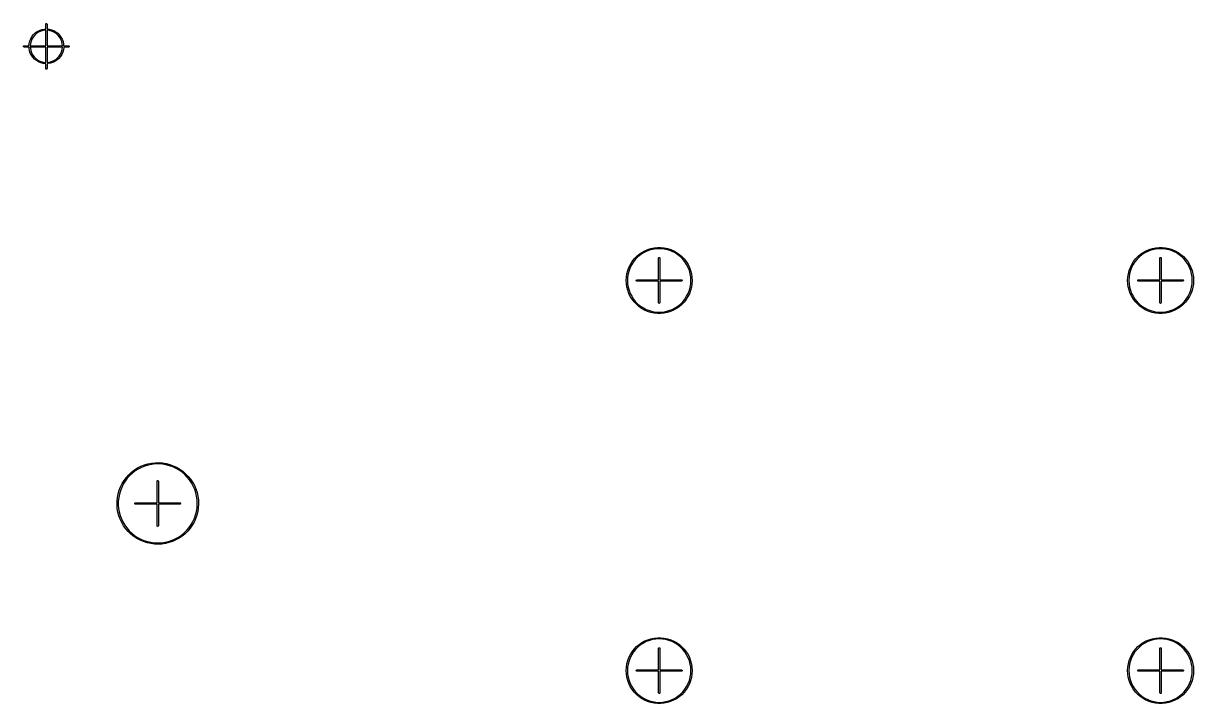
# Model space of a CAD drawing. Extents: x 5.3 to 29.5, y -16.5 to -2.6.
# Drawn here: x 17.3 to 22.55, y -5.7 to -2.65 of the extents above; entities that cross this region are included whole.
import ezdxf

# ---------------------------------------------------------------- set-up
doc = ezdxf.new("R2010")
doc.units = 0
doc.header["$MEASUREMENT"] = 0
doc.layers.add('BLACK', color=7, linetype='CONTINUOUS')

msp = doc.modelspace()

# ---------------------------------------------------------------- linework, layer by layer
at = {"layer": 'BLACK', "linetype": 'CONTINUOUS'}
for p, q in [((17.369, -2.67846), (17.3794, -2.67481)), ((17.3794, -2.67481), (17.3902, -2.67266)), ((17.3956, -2.67789), (17.385, -2.67933)), ((17.3902, -2.67266), (17.397, -2.67229)), ((17.397, -2.6779), (17.3956, -2.67789)), ((17.397, -2.65), (17.3972, -2.64899)), ((17.397, -2.67229), (17.397, -2.65)), ((17.397, -2.74705), (17.397, -2.6779)), ((17.3972, -2.64899), (17.3985, -2.64744)), ((17.3985, -2.64744), (17.4005, -2.64709)), ((17.4005, -2.64709), (17.4023, -2.6481)), ((17.4023, -2.6481), (17.403, -2.65)), ((17.403, -2.65), (17.403, -2.67221)), ((17.403, -2.67221), (17.4122, -2.67301)), ((17.4122, -2.67301), (17.4229, -2.67549)), ((17.4229, -2.67549), (17.4332, -2.67947)), ((17.3232, -2.7366), (17.3259, -2.72591)), ((17.3259, -2.72591), (17.33, -2.71571)), ((17.3315, -2.72707), (17.3288, -2.73745)), ((17.33, -2.71571), (17.3355, -2.70618)), ((17.3356, -2.7172), (17.3315, -2.72707)), ((17.3355, -2.70618), (17.3423, -2.69754)), ((17.3412, -2.70804), (17.3356, -2.7172)), ((17.348, -2.69981), (17.3412, -2.70804)), ((17.3423, -2.69754), (17.3503, -2.68994)), ((17.356, -2.69268), (17.348, -2.69981)), ((17.3503, -2.68994), (17.3593, -2.68353)), ((17.365, -2.68681), (17.356, -2.69268)), ((17.3593, -2.68353), (17.369, -2.67846)), ((17.3747, -2.68233), (17.365, -2.68681)), ((17.385, -2.67933), (17.3747, -2.68233)), ((17.4063, -2.67803), (17.403, -2.67798)), ((17.403, -2.67798), (17.403, -2.74705)), ((17.4169, -2.67975), (17.4063, -2.67803)), ((17.4271, -2.68301), (17.4169, -2.67975)), ((17.4367, -2.68775), (17.4271, -2.68301)), ((17.4332, -2.67947), (17.4428, -2.68485)), ((17.4455, -2.69385), (17.4367, -2.68775)), ((17.4428, -2.68485), (17.4516, -2.69153)), ((17.4533, -2.70119), (17.4455, -2.69385)), ((17.4516, -2.69153), (17.4593, -2.69937)), ((17.4599, -2.7096), (17.4533, -2.70119)), ((17.4593, -2.69937), (17.4658, -2.70823)), ((17.4652, -2.7189), (17.4599, -2.7096)), ((17.4691, -2.72888), (17.4652, -2.7189)), ((17.4658, -2.70823), (17.471, -2.71792)), ((17.4715, -2.73932), (17.4691, -2.72888)), ((17.471, -2.71792), (17.4749, -2.72825)), ((17.4749, -2.72825), (17.4772, -2.73902)), ((17.2971, -2.74949), (17.2981, -2.74774)), ((17.2974, -2.75148), (17.2971, -2.74949)), ((17.299, -2.75277), (17.2974, -2.75148)), ((17.2981, -2.74774), (17.3, -2.74705)), ((17.3, -2.75295), (17.299, -2.75277)), ((17.3, -2.74705), (17.3221, -2.74705)), ((17.3223, -2.75295), (17.3, -2.75295)), ((17.3221, -2.74705), (17.3232, -2.7366)), ((17.3225, -2.75855), (17.3223, -2.75295)), ((17.3245, -2.76939), (17.3225, -2.75855)), ((17.328, -2.77983), (17.3245, -2.76939)), ((17.3288, -2.73745), (17.3279, -2.74705)), ((17.3279, -2.74705), (17.397, -2.74705)), ((17.328, -2.75295), (17.3283, -2.7588)), ((17.397, -2.75295), (17.328, -2.75295)), ((17.3329, -2.78968), (17.328, -2.77983)), ((17.3283, -2.7588), (17.3304, -2.76931)), ((17.3304, -2.76931), (17.334, -2.77939)), ((17.334, -2.77939), (17.3391, -2.78882)), ((17.397, -2.82199), (17.397, -2.75295)), ((17.403, -2.74705), (17.472, -2.74705)), ((17.403, -2.75295), (17.403, -2.82216)), ((17.4722, -2.75295), (17.403, -2.75295)), ((17.4635, -2.78447), (17.4679, -2.77471)), ((17.4679, -2.77471), (17.4708, -2.7644)), ((17.4733, -2.77641), (17.4689, -2.78648)), ((17.4708, -2.7644), (17.4722, -2.75378)), ((17.472, -2.74705), (17.4715, -2.73932)), ((17.4722, -2.75378), (17.4722, -2.75295)), ((17.4763, -2.76581), (17.4733, -2.77641)), ((17.4778, -2.75489), (17.4763, -2.76581)), ((17.4772, -2.73902), (17.4777, -2.74705)), ((17.4777, -2.74705), (17.5, -2.74705)), ((17.4779, -2.75295), (17.4778, -2.75489)), ((17.5, -2.75295), (17.4779, -2.75295)), ((17.5, -2.74705), (17.501, -2.74723)), ((17.5019, -2.75226), (17.5, -2.75295)), ((17.501, -2.74723), (17.5026, -2.74852)), ((17.5029, -2.75051), (17.5019, -2.75226)), ((17.5026, -2.74852), (17.5029, -2.75051)), ((17.3392, -2.79874), (17.3329, -2.78968)), ((17.3391, -2.78882), (17.3455, -2.7974)), ((17.3466, -2.80683), (17.3392, -2.79874)), ((17.3455, -2.7974), (17.3531, -2.80494)), ((17.3552, -2.81378), (17.3466, -2.80683)), ((17.3531, -2.80494), (17.3617, -2.81127)), ((17.3646, -2.81946), (17.3552, -2.81378)), ((17.3617, -2.81127), (17.3712, -2.81626)), ((17.3747, -2.82375), (17.3646, -2.81946)), ((17.3712, -2.81626), (17.3813, -2.81979)), ((17.3854, -2.82657), (17.3747, -2.82375)), ((17.3813, -2.81979), (17.3918, -2.82178)), ((17.3963, -2.82787), (17.3854, -2.82657)), ((17.3918, -2.82178), (17.397, -2.82199)), ((17.397, -2.82785), (17.3963, -2.82787)), ((17.397, -2.85), (17.397, -2.82785)), ((17.403, -2.82216), (17.4132, -2.82104)), ((17.4073, -2.82761), (17.403, -2.82771)), ((17.403, -2.82771), (17.403, -2.85)), ((17.4182, -2.8258), (17.4073, -2.82761)), ((17.4132, -2.82104), (17.4235, -2.81831)), ((17.4287, -2.82248), (17.4182, -2.8258)), ((17.4235, -2.81831), (17.4334, -2.81409)), ((17.4386, -2.81771), (17.4287, -2.82248)), ((17.4334, -2.81409), (17.4425, -2.80845)), ((17.4478, -2.81159), (17.4386, -2.81771)), ((17.4425, -2.80845), (17.4506, -2.80153)), ((17.456, -2.80425), (17.4478, -2.81159)), ((17.4506, -2.80153), (17.4577, -2.79348)), ((17.4631, -2.79582), (17.456, -2.80425)), ((17.4577, -2.79348), (17.4635, -2.78447)), ((17.4689, -2.78648), (17.4631, -2.79582)), ((17.3977, -2.8519), (17.397, -2.85)), ((17.3995, -2.85291), (17.3977, -2.8519)), ((17.4015, -2.85256), (17.3995, -2.85291)), ((17.4028, -2.85101), (17.4015, -2.85256)), ((17.403, -2.85), (17.4028, -2.85101)), ((20.0597, -3.68278), (20.072, -3.67426)), ((20.072, -3.67426), (20.0851, -3.66702)), ((20.0921, -3.67006), (20.0789, -3.67681)), ((20.0851, -3.66702), (20.0989, -3.66115)), ((20.106, -3.66472), (20.0921, -3.67006)), ((20.0989, -3.66115), (20.1132, -3.6567)), ((20.1204, -3.66087), (20.106, -3.66472)), ((20.1132, -3.6567), (20.1279, -3.65371)), ((20.1351, -3.65854), (20.1204, -3.66087)), ((20.1279, -3.65371), (20.1428, -3.65222)), ((20.15, -3.65776), (20.1351, -3.65854)), ((20.1428, -3.65222), (20.1577, -3.65225)), ((20.1649, -3.65854), (20.15, -3.65776)), ((20.1577, -3.65225), (20.1726, -3.65379)), ((20.1796, -3.66087), (20.1649, -3.65854)), ((20.1726, -3.65379), (20.1873, -3.65682)), ((20.194, -3.66472), (20.1796, -3.66087)), ((20.1873, -3.65682), (20.2016, -3.66133)), ((20.2079, -3.67006), (20.194, -3.66472)), ((20.2016, -3.66133), (20.2153, -3.66725)), ((20.2211, -3.67681), (20.2079, -3.67006)), ((20.2153, -3.66725), (20.2284, -3.67453)), ((20.2284, -3.67453), (20.2407, -3.68309)), ((22.3097, -3.68278), (22.322, -3.67426)), ((22.322, -3.67426), (22.3351, -3.66702)), ((22.3421, -3.67006), (22.3289, -3.67681)), ((22.3351, -3.66702), (22.3489, -3.66115)), ((22.356, -3.66472), (22.3421, -3.67006)), ((22.3489, -3.66115), (22.3632, -3.6567)), ((22.3704, -3.66087), (22.356, -3.66472)), ((22.3632, -3.6567), (22.3779, -3.65371)), ((22.3851, -3.65854), (22.3704, -3.66087)), ((22.3779, -3.65371), (22.3928, -3.65222)), ((22.4, -3.65776), (22.3851, -3.65854)), ((22.3928, -3.65222), (22.4077, -3.65225)), ((22.4149, -3.65854), (22.4, -3.65776)), ((22.4077, -3.65225), (22.4226, -3.65379)), ((22.4296, -3.66087), (22.4149, -3.65854)), ((22.4226, -3.65379), (22.4373, -3.65682)), ((22.444, -3.66472), (22.4296, -3.66087)), ((22.4373, -3.65682), (22.4516, -3.66133)), ((22.4579, -3.67006), (22.444, -3.66472)), ((22.4516, -3.66133), (22.4653, -3.66725)), ((22.4711, -3.67681), (22.4579, -3.67006)), ((22.4653, -3.66725), (22.4784, -3.67453)), ((22.4784, -3.67453), (22.4907, -3.68309)), ((20.0142, -3.74124), (20.0208, -3.72782)), ((20.0208, -3.72782), (20.0288, -3.71514)), ((20.0349, -3.71639), (20.0268, -3.72888)), ((20.0288, -3.71514), (20.038, -3.70332)), ((20.0443, -3.70482), (20.0349, -3.71639)), ((20.038, -3.70332), (20.0483, -3.6925)), ((20.0548, -3.69429), (20.0443, -3.70482)), ((20.0483, -3.6925), (20.0597, -3.68278)), ((20.0664, -3.68492), (20.0548, -3.69429)), ((20.0789, -3.67681), (20.0664, -3.68492)), ((20.147, -3.7), (20.1472, -3.69899)), ((20.147, -3.79705), (20.147, -3.7)), ((20.1472, -3.69899), (20.1485, -3.69744)), ((20.1485, -3.69744), (20.1505, -3.69709)), ((20.1505, -3.69709), (20.1523, -3.6981)), ((20.1523, -3.6981), (20.153, -3.7)), ((20.153, -3.7), (20.153, -3.79705)), ((20.2336, -3.68492), (20.2211, -3.67681)), ((20.2452, -3.69429), (20.2336, -3.68492)), ((20.2407, -3.68309), (20.252, -3.69286)), ((20.2557, -3.70482), (20.2452, -3.69429)), ((20.252, -3.69286), (20.2623, -3.70372)), ((20.2651, -3.71639), (20.2557, -3.70482)), ((20.2623, -3.70372), (20.2715, -3.71556)), ((20.2732, -3.72888), (20.2651, -3.71639)), ((20.2715, -3.71556), (20.2794, -3.72827)), ((22.2642, -3.74124), (22.2708, -3.72782)), ((22.2708, -3.72782), (22.2788, -3.71514)), ((22.2849, -3.71639), (22.2768, -3.72888)), ((22.2788, -3.71514), (22.288, -3.70332)), ((22.2943, -3.70482), (22.2849, -3.71639)), ((22.288, -3.70332), (22.2983, -3.6925)), ((22.3048, -3.69429), (22.2943, -3.70482)), ((22.2983, -3.6925), (22.3097, -3.68278)), ((22.3164, -3.68492), (22.3048, -3.69429)), ((22.3289, -3.67681), (22.3164, -3.68492)), ((22.397, -3.7), (22.3972, -3.69899)), ((22.397, -3.79705), (22.397, -3.7)), ((22.3972, -3.69899), (22.3985, -3.69744)), ((22.3985, -3.69744), (22.4005, -3.69709)), ((22.4005, -3.69709), (22.4023, -3.6981)), ((22.4023, -3.6981), (22.403, -3.7)), ((22.403, -3.7), (22.403, -3.79705)), ((22.4836, -3.68492), (22.4711, -3.67681)), ((22.4952, -3.69429), (22.4836, -3.68492)), ((22.4907, -3.68309), (22.502, -3.69286)), ((22.5057, -3.70482), (22.4952, -3.69429)), ((22.502, -3.69286), (22.5123, -3.70372)), ((22.5151, -3.71639), (22.5057, -3.70482)), ((22.5123, -3.70372), (22.5215, -3.71556)), ((22.5232, -3.72888), (22.5151, -3.71639)), ((22.5215, -3.71556), (22.5294, -3.72827)), ((20.0029, -3.78453), (20.0052, -3.76974)), ((20.0052, -3.76974), (20.009, -3.75526)), ((20.0109, -3.77043), (20.0085, -3.78513)), ((20.009, -3.75526), (20.0142, -3.74124)), ((20.0147, -3.75604), (20.0109, -3.77043)), ((20.0201, -3.74214), (20.0147, -3.75604)), ((20.0268, -3.72888), (20.0201, -3.74214)), ((20.2799, -3.74214), (20.2732, -3.72888)), ((20.2794, -3.72827), (20.286, -3.74172)), ((20.2853, -3.75604), (20.2799, -3.74214)), ((20.2891, -3.77043), (20.2853, -3.75604)), ((20.286, -3.74172), (20.2912, -3.75576)), ((20.2915, -3.78513), (20.2891, -3.77043)), ((20.2912, -3.75576), (20.2949, -3.77025)), ((20.2949, -3.77025), (20.2972, -3.78505)), ((22.2529, -3.78453), (22.2552, -3.76974)), ((22.2552, -3.76974), (22.259, -3.75526)), ((22.2609, -3.77043), (22.2585, -3.78513)), ((22.259, -3.75526), (22.2642, -3.74124)), ((22.2647, -3.75604), (22.2609, -3.77043)), ((22.2701, -3.74214), (22.2647, -3.75604)), ((22.2768, -3.72888), (22.2701, -3.74214)), ((22.5299, -3.74214), (22.5232, -3.72888)), ((22.5294, -3.72827), (22.536, -3.74172)), ((22.5353, -3.75604), (22.5299, -3.74214)), ((22.5391, -3.77043), (22.5353, -3.75604)), ((22.536, -3.74172), (22.5412, -3.75576)), ((22.5415, -3.78513), (22.5391, -3.77043)), ((22.5412, -3.75576), (22.5449, -3.77025)), ((22.5449, -3.77025), (22.5472, -3.78505)), ((20.002, -3.79948), (20.0029, -3.78453)), ((20.0021, -3.8), (20.002, -3.79948)), ((20.0028, -3.81444), (20.0021, -3.8)), ((20.005, -3.82924), (20.0028, -3.81444)), ((20.0087, -3.84375), (20.005, -3.82924)), ((20.0085, -3.78513), (20.0078, -3.8)), ((20.0078, -3.8), (20.0085, -3.81487)), ((20.0085, -3.81487), (20.0109, -3.82957)), ((20.0109, -3.82957), (20.0147, -3.84396)), ((20.0471, -3.79949), (20.0481, -3.79774)), ((20.0474, -3.80148), (20.0471, -3.79949)), ((20.049, -3.80277), (20.0474, -3.80148)), ((20.0481, -3.79774), (20.05, -3.79705)), ((20.05, -3.80295), (20.049, -3.80277)), ((20.05, -3.79705), (20.147, -3.79705)), ((20.147, -3.80295), (20.05, -3.80295)), ((20.147, -3.9), (20.147, -3.80295)), ((20.153, -3.79705), (20.25, -3.79705)), ((20.25, -3.80295), (20.153, -3.80295)), ((20.153, -3.80295), (20.153, -3.9)), ((20.25, -3.79705), (20.251, -3.79723)), ((20.2519, -3.80226), (20.25, -3.80295)), ((20.251, -3.79723), (20.2526, -3.79852)), ((20.2529, -3.80051), (20.2519, -3.80226)), ((20.2526, -3.79852), (20.2529, -3.80051)), ((20.2853, -3.84396), (20.2891, -3.82957)), ((20.2891, -3.82957), (20.2915, -3.81487)), ((20.2947, -3.83076), (20.2909, -3.84523)), ((20.2922, -3.8), (20.2915, -3.78513)), ((20.2915, -3.81487), (20.2922, -3.8)), ((20.2971, -3.81598), (20.2947, -3.83076)), ((20.2979, -3.80103), (20.2971, -3.81598)), ((20.2972, -3.78505), (20.298, -3.8)), ((20.298, -3.8), (20.2979, -3.80103)), ((22.252, -3.79948), (22.2529, -3.78453)), ((22.2521, -3.8), (22.252, -3.79948)), ((22.2528, -3.81444), (22.2521, -3.8)), ((22.255, -3.82924), (22.2528, -3.81444)), ((22.2587, -3.84375), (22.255, -3.82924)), ((22.2585, -3.78513), (22.2578, -3.8)), ((22.2578, -3.8), (22.2585, -3.81487)), ((22.2585, -3.81487), (22.2609, -3.82957)), ((22.2609, -3.82957), (22.2647, -3.84396)), ((22.2971, -3.79949), (22.2981, -3.79774)), ((22.2974, -3.80148), (22.2971, -3.79949)), ((22.299, -3.80277), (22.2974, -3.80148)), ((22.2981, -3.79774), (22.3, -3.79705)), ((22.3, -3.80295), (22.299, -3.80277)), ((22.3, -3.79705), (22.397, -3.79705)), ((22.397, -3.80295), (22.3, -3.80295)), ((22.397, -3.9), (22.397, -3.80295)), ((22.403, -3.79705), (22.5, -3.79705)), ((22.5, -3.80295), (22.403, -3.80295)), ((22.403, -3.80295), (22.403, -3.9)), ((22.5, -3.79705), (22.501, -3.79723)), ((22.5019, -3.80226), (22.5, -3.80295)), ((22.501, -3.79723), (22.5026, -3.79852)), ((22.5029, -3.80051), (22.5019, -3.80226)), ((22.5026, -3.79852), (22.5029, -3.80051)), ((22.5353, -3.84396), (22.5391, -3.82957)), ((22.5391, -3.82957), (22.5415, -3.81487)), ((22.5447, -3.83076), (22.5409, -3.84523)), ((22.5422, -3.8), (22.5415, -3.78513)), ((22.5415, -3.81487), (22.5422, -3.8)), ((22.5471, -3.81598), (22.5447, -3.83076)), ((22.5479, -3.80103), (22.5471, -3.81598)), ((22.5472, -3.78505), (22.548, -3.8)), ((22.548, -3.8), (22.5479, -3.80103)), ((20.0138, -3.85781), (20.0087, -3.84375)), ((20.0203, -3.87128), (20.0138, -3.85781)), ((20.0147, -3.84396), (20.0201, -3.85786)), ((20.0201, -3.85786), (20.0268, -3.87112)), ((20.0282, -3.88401), (20.0203, -3.87128)), ((20.0268, -3.87112), (20.0349, -3.88361)), ((20.0373, -3.89589), (20.0282, -3.88401)), ((20.0349, -3.88361), (20.0443, -3.89518)), ((20.2557, -3.89518), (20.2651, -3.88361)), ((20.2709, -3.88528), (20.2617, -3.89707)), ((20.2651, -3.88361), (20.2732, -3.87112)), ((20.2789, -3.87263), (20.2709, -3.88528)), ((20.2732, -3.87112), (20.2799, -3.85786)), ((20.2856, -3.85923), (20.2789, -3.87263)), ((20.2799, -3.85786), (20.2853, -3.84396)), ((20.2909, -3.84523), (20.2856, -3.85923)), ((22.2638, -3.85781), (22.2587, -3.84375)), ((22.2703, -3.87128), (22.2638, -3.85781)), ((22.2647, -3.84396), (22.2701, -3.85786)), ((22.2701, -3.85786), (22.2768, -3.87112)), ((22.2782, -3.88401), (22.2703, -3.87128)), ((22.2768, -3.87112), (22.2849, -3.88361)), ((22.2873, -3.89589), (22.2782, -3.88401)), ((22.2849, -3.88361), (22.2943, -3.89518)), ((22.5057, -3.89518), (22.5151, -3.88361)), ((22.5209, -3.88528), (22.5117, -3.89707)), ((22.5151, -3.88361), (22.5232, -3.87112)), ((22.5289, -3.87263), (22.5209, -3.88528)), ((22.5232, -3.87112), (22.5299, -3.85786)), ((22.5356, -3.85923), (22.5289, -3.87263)), ((22.5299, -3.85786), (22.5353, -3.84396)), ((22.5409, -3.84523), (22.5356, -3.85923)), ((20.0476, -3.90679), (20.0373, -3.89589)), ((20.0443, -3.89518), (20.0548, -3.90571)), ((20.0589, -3.91659), (20.0476, -3.90679)), ((20.0548, -3.90571), (20.0664, -3.91508)), ((20.0712, -3.9252), (20.0589, -3.91659)), ((20.0664, -3.91508), (20.0789, -3.92319)), ((20.0842, -3.93252), (20.0712, -3.9252)), ((20.0789, -3.92319), (20.0921, -3.92994)), ((20.0979, -3.93849), (20.0842, -3.93252)), ((20.0921, -3.92994), (20.106, -3.93528)), ((20.106, -3.93528), (20.1204, -3.93913)), ((20.1477, -3.9019), (20.147, -3.9)), ((20.1495, -3.90291), (20.1477, -3.9019)), ((20.1515, -3.90256), (20.1495, -3.90291)), ((20.1528, -3.90101), (20.1515, -3.90256)), ((20.153, -3.9), (20.1528, -3.90101)), ((20.1796, -3.93913), (20.194, -3.93528)), ((20.194, -3.93528), (20.2079, -3.92994)), ((20.2144, -3.9332), (20.2006, -3.93903)), ((20.2079, -3.92994), (20.2211, -3.92319)), ((20.2275, -3.92602), (20.2144, -3.9332)), ((20.2211, -3.92319), (20.2336, -3.91508)), ((20.2399, -3.91754), (20.2275, -3.92602)), ((20.2336, -3.91508), (20.2452, -3.90571)), ((20.2513, -3.90785), (20.2399, -3.91754)), ((20.2452, -3.90571), (20.2557, -3.89518)), ((20.2617, -3.89707), (20.2513, -3.90785)), ((22.2976, -3.90679), (22.2873, -3.89589)), ((22.2943, -3.89518), (22.3048, -3.90571)), ((22.3089, -3.91659), (22.2976, -3.90679)), ((22.3048, -3.90571), (22.3164, -3.91508)), ((22.3212, -3.9252), (22.3089, -3.91659)), ((22.3164, -3.91508), (22.3289, -3.92319)), ((22.3342, -3.93252), (22.3212, -3.9252)), ((22.3289, -3.92319), (22.3421, -3.92994)), ((22.3479, -3.93849), (22.3342, -3.93252)), ((22.3421, -3.92994), (22.356, -3.93528)), ((22.356, -3.93528), (22.3704, -3.93913)), ((22.3977, -3.9019), (22.397, -3.9)), ((22.3995, -3.90291), (22.3977, -3.9019)), ((22.4015, -3.90256), (22.3995, -3.90291)), ((22.4028, -3.90101), (22.4015, -3.90256)), ((22.403, -3.9), (22.4028, -3.90101)), ((22.4296, -3.93913), (22.444, -3.93528)), ((22.444, -3.93528), (22.4579, -3.92994)), ((22.4644, -3.9332), (22.4506, -3.93903)), ((22.4579, -3.92994), (22.4711, -3.92319)), ((22.4775, -3.92602), (22.4644, -3.9332)), ((22.4711, -3.92319), (22.4836, -3.91508)), ((22.4899, -3.91754), (22.4775, -3.92602)), ((22.4836, -3.91508), (22.4952, -3.90571)), ((22.5013, -3.90785), (22.4899, -3.91754)), ((22.4952, -3.90571), (22.5057, -3.89518)), ((22.5117, -3.89707), (22.5013, -3.90785)), ((20.1122, -3.94304), (20.0979, -3.93849)), ((20.1269, -3.94613), (20.1122, -3.94304)), ((20.1204, -3.93913), (20.1351, -3.94146)), ((20.1417, -3.94772), (20.1269, -3.94613)), ((20.1351, -3.94146), (20.15, -3.94224)), ((20.1567, -3.9478), (20.1417, -3.94772)), ((20.15, -3.94224), (20.1649, -3.94146)), ((20.1716, -3.94637), (20.1567, -3.9478)), ((20.1649, -3.94146), (20.1796, -3.93913)), ((20.1863, -3.94343), (20.1716, -3.94637)), ((20.2006, -3.93903), (20.1863, -3.94343)), ((22.3622, -3.94304), (22.3479, -3.93849)), ((22.3769, -3.94613), (22.3622, -3.94304)), ((22.3704, -3.93913), (22.3851, -3.94146)), ((22.3917, -3.94772), (22.3769, -3.94613)), ((22.3851, -3.94146), (22.4, -3.94224)), ((22.4067, -3.9478), (22.3917, -3.94772)), ((22.4, -3.94224), (22.4149, -3.94146)), ((22.4216, -3.94637), (22.4067, -3.9478)), ((22.4149, -3.94146), (22.4296, -3.93913)), ((22.4363, -3.94343), (22.4216, -3.94637)), ((22.4506, -3.93903), (22.4363, -3.94343)), ((17.8557, -4.62248), (17.872, -4.6192)), ((17.872, -4.6192), (17.8885, -4.61741)), ((17.8885, -4.61741), (17.9051, -4.61712)), ((17.9051, -4.61712), (17.9217, -4.61833)), ((17.9217, -4.61833), (17.938, -4.62105)), ((17.759, -4.68338), (17.7702, -4.67109)), ((17.7702, -4.67109), (17.7824, -4.65985)), ((17.7861, -4.66423), (17.7742, -4.67511)), ((17.7824, -4.65985), (17.7956, -4.64977)), ((17.7988, -4.65446), (17.7861, -4.66423)), ((17.7956, -4.64977), (17.8096, -4.64092)), ((17.8125, -4.64589), (17.7988, -4.65446)), ((17.8096, -4.64092), (17.8244, -4.63339)), ((17.8268, -4.63859), (17.8125, -4.64589)), ((17.8244, -4.63339), (17.8398, -4.62722)), ((17.8417, -4.63262), (17.8268, -4.63859)), ((17.8398, -4.62722), (17.8557, -4.62248)), ((17.8571, -4.62803), (17.8417, -4.63262)), ((17.8729, -4.62485), (17.8571, -4.62803)), ((17.8889, -4.62311), (17.8729, -4.62485)), ((17.9049, -4.62283), (17.8889, -4.62311)), ((17.921, -4.62401), (17.9049, -4.62283)), ((17.9368, -4.62664), (17.921, -4.62401)), ((17.9524, -4.63069), (17.9368, -4.62664)), ((17.938, -4.62105), (17.9541, -4.62523)), ((17.9675, -4.63614), (17.9524, -4.63069)), ((17.9541, -4.62523), (17.9697, -4.63085)), ((17.9821, -4.64293), (17.9675, -4.63614)), ((17.9697, -4.63085), (17.9848, -4.63787)), ((17.996, -4.65102), (17.9821, -4.64293)), ((17.9848, -4.63787), (17.9991, -4.64622)), ((18.0091, -4.66034), (17.996, -4.65102)), ((17.9991, -4.64622), (18.0126, -4.65583)), ((18.0213, -4.6708), (18.0091, -4.66034)), ((18.0126, -4.65583), (18.0252, -4.66663)), ((18.0325, -4.68233), (18.0213, -4.6708)), ((18.0252, -4.66663), (18.0368, -4.67853)), ((17.7268, -4.74104), (17.7329, -4.72559)), ((17.7329, -4.72559), (17.7403, -4.71074)), ((17.7453, -4.71353), (17.7381, -4.72791)), ((17.7403, -4.71074), (17.749, -4.69664)), ((17.7538, -4.69987), (17.7453, -4.71353)), ((17.749, -4.69664), (17.759, -4.68338)), ((17.7634, -4.68703), (17.7538, -4.69987)), ((17.7742, -4.67511), (17.7634, -4.68703)), ((17.897, -4.7), (17.8972, -4.69899)), ((17.897, -4.79705), (17.897, -4.7)), ((17.8972, -4.69899), (17.8985, -4.69744)), ((17.8985, -4.69744), (17.9005, -4.69709)), ((17.9005, -4.69709), (17.9023, -4.6981)), ((17.9023, -4.6981), (17.903, -4.7)), ((17.903, -4.7), (17.903, -4.79705)), ((18.0427, -4.69482), (18.0325, -4.68233)), ((18.0368, -4.67853), (18.0473, -4.69143)), ((18.0516, -4.70819), (18.0427, -4.69482)), ((18.0473, -4.69143), (18.0565, -4.70523)), ((18.0593, -4.7223), (18.0516, -4.70819)), ((18.0565, -4.70523), (18.0644, -4.7198)), ((18.0657, -4.73706), (18.0593, -4.7223)), ((18.0644, -4.7198), (18.071, -4.73503)), ((17.7173, -4.78979), (17.719, -4.77327)), ((17.719, -4.77327), (17.7222, -4.75698)), ((17.7222, -4.75698), (17.7268, -4.74104)), ((17.7247, -4.77411), (17.723, -4.79011)), ((17.7277, -4.75832), (17.7247, -4.77411)), ((17.7322, -4.74288), (17.7277, -4.75832)), ((17.7381, -4.72791), (17.7322, -4.74288)), ((18.0707, -4.75234), (18.0657, -4.73706)), ((18.0743, -4.76801), (18.0707, -4.75234)), ((18.071, -4.73503), (18.0762, -4.7508)), ((18.0765, -4.78394), (18.0743, -4.76801)), ((18.0762, -4.7508), (18.0799, -4.76697)), ((18.0799, -4.76697), (18.0822, -4.78342)), ((17.7172, -4.80619), (17.7173, -4.78979)), ((17.7172, -4.80638), (17.7172, -4.80619)), ((17.7185, -4.82293), (17.7172, -4.80638)), ((17.7213, -4.83929), (17.7185, -4.82293)), ((17.723, -4.79011), (17.7229, -4.80619)), ((17.7229, -4.80619), (17.7242, -4.82221)), ((17.7242, -4.82221), (17.7269, -4.83806)), ((17.7971, -4.79949), (17.7981, -4.79774)), ((17.7974, -4.80148), (17.7971, -4.79949)), ((17.799, -4.80277), (17.7974, -4.80148)), ((17.7981, -4.79774), (17.8, -4.79705)), ((17.8, -4.80295), (17.799, -4.80277)), ((17.8, -4.79705), (17.897, -4.79705)), ((17.897, -4.80295), (17.8, -4.80295)), ((17.897, -4.9), (17.897, -4.80295)), ((17.903, -4.79705), (18, -4.79705)), ((18, -4.80295), (17.903, -4.80295)), ((17.903, -4.80295), (17.903, -4.9)), ((18, -4.79705), (18.001, -4.79723)), ((18.0019, -4.80226), (18, -4.80295)), ((18.001, -4.79723), (18.0026, -4.79852)), ((18.0029, -4.80051), (18.0019, -4.80226)), ((18.0026, -4.79852), (18.0029, -4.80051)), ((18.0736, -4.83564), (18.0761, -4.81976)), ((18.0761, -4.81976), (18.0772, -4.80371)), ((18.0772, -4.8), (18.0765, -4.78394)), ((18.0772, -4.80371), (18.0772, -4.8)), ((18.0818, -4.82039), (18.0792, -4.83679)), ((18.0829, -4.80383), (18.0818, -4.82039)), ((18.0822, -4.78342), (18.083, -4.8)), ((18.083, -4.8), (18.0829, -4.80383)), ((17.7256, -4.85532), (17.7213, -4.83929)), ((17.7313, -4.8709), (17.7256, -4.85532)), ((17.7269, -4.83806), (17.7311, -4.85359)), ((17.7311, -4.85359), (17.7366, -4.86868)), ((17.7385, -4.88589), (17.7313, -4.8709)), ((17.7366, -4.86868), (17.7435, -4.88321)), ((17.7435, -4.88321), (17.7517, -4.89705)), ((18.0496, -4.89497), (18.0576, -4.88101)), ((18.0576, -4.88101), (18.0643, -4.86639)), ((18.0696, -4.86854), (18.0627, -4.88363)), ((18.0643, -4.86639), (18.0697, -4.85123)), ((18.0751, -4.85288), (18.0696, -4.86854)), ((18.0697, -4.85123), (18.0736, -4.83564)), ((18.0792, -4.83679), (18.0751, -4.85288)), ((17.7469, -4.90018), (17.7385, -4.88589)), ((17.7566, -4.91364), (17.7469, -4.90018)), ((17.7517, -4.89705), (17.7611, -4.91009)), ((17.7675, -4.92617), (17.7566, -4.91364)), ((17.7611, -4.91009), (17.7717, -4.92223)), ((17.7795, -4.93766), (17.7675, -4.92617)), ((17.7717, -4.92223), (17.7833, -4.93336)), ((17.7833, -4.93336), (17.7958, -4.94339)), ((17.8977, -4.9019), (17.897, -4.9)), ((17.8995, -4.90291), (17.8977, -4.9019)), ((17.9015, -4.90256), (17.8995, -4.90291)), ((17.9028, -4.90101), (17.9015, -4.90256)), ((17.903, -4.9), (17.9028, -4.90101)), ((18.0062, -4.94192), (18.0186, -4.93171)), ((18.0186, -4.93171), (18.03, -4.92042)), ((18.0342, -4.92431), (18.0224, -4.93596)), ((18.03, -4.92042), (18.0404, -4.90814)), ((18.045, -4.91163), (18.0342, -4.92431)), ((18.0404, -4.90814), (18.0496, -4.89497)), ((18.0545, -4.89803), (18.045, -4.91163)), ((18.0627, -4.88363), (18.0545, -4.89803)), ((17.7925, -4.94801), (17.7795, -4.93766)), ((17.8063, -4.95715), (17.7925, -4.94801)), ((17.7958, -4.94339), (17.8092, -4.95224)), ((17.8209, -4.96499), (17.8063, -4.95715)), ((17.8092, -4.95224), (17.8234, -4.95984)), ((17.8362, -4.97148), (17.8209, -4.96499)), ((17.8234, -4.95984), (17.8382, -4.96612)), ((17.852, -4.97655), (17.8362, -4.97148)), ((17.8382, -4.96612), (17.8535, -4.97104)), ((17.8682, -4.98017), (17.852, -4.97655)), ((17.8535, -4.97104), (17.8692, -4.97454)), ((17.8847, -4.98231), (17.8682, -4.98017)), ((17.8692, -4.97454), (17.8852, -4.97661)), ((17.9013, -4.98295), (17.8847, -4.98231)), ((17.8852, -4.97661), (17.9012, -4.97723)), ((17.9012, -4.97723), (17.9173, -4.97639)), ((17.9179, -4.98208), (17.9013, -4.98295)), ((17.9173, -4.97639), (17.9332, -4.9741)), ((17.9343, -4.97971), (17.9179, -4.98208)), ((17.9332, -4.9741), (17.9489, -4.97037)), ((17.9504, -4.97587), (17.9343, -4.97971)), ((17.9489, -4.97037), (17.9641, -4.96524)), ((17.9662, -4.97057), (17.9504, -4.97587)), ((17.9641, -4.96524), (17.9788, -4.95875)), ((17.9813, -4.96387), (17.9662, -4.97057)), ((17.9788, -4.95875), (17.9929, -4.95096)), ((17.9959, -4.95583), (17.9813, -4.96387)), ((17.9929, -4.95096), (18.0062, -4.94192)), ((18.0096, -4.9465), (17.9959, -4.95583)), ((18.0224, -4.93596), (18.0096, -4.9465)), ((20.0989, -5.41115), (20.1132, -5.4067)), ((20.1132, -5.4067), (20.1279, -5.40371)), ((20.1279, -5.40371), (20.1428, -5.40222)), ((20.15, -5.40776), (20.1351, -5.40854)), ((20.1428, -5.40222), (20.1577, -5.40225)), ((20.1649, -5.40854), (20.15, -5.40776)), ((20.1577, -5.40225), (20.1726, -5.40379)), ((20.1726, -5.40379), (20.1873, -5.40682)), ((20.1873, -5.40682), (20.2016, -5.41133)), ((22.3489, -5.41115), (22.3632, -5.4067)), ((22.3632, -5.4067), (22.3779, -5.40371)), ((22.3779, -5.40371), (22.3928, -5.40222)), ((22.4, -5.40776), (22.3851, -5.40854)), ((22.3928, -5.40222), (22.4077, -5.40225)), ((22.4149, -5.40854), (22.4, -5.40776)), ((22.4077, -5.40225), (22.4226, -5.40379)), ((22.4226, -5.40379), (22.4373, -5.40682)), ((22.4373, -5.40682), (22.4516, -5.41133)), ((20.0288, -5.46514), (20.038, -5.45332)), ((20.0443, -5.45482), (20.0349, -5.46639)), ((20.038, -5.45332), (20.0483, -5.4425)), ((20.0548, -5.44429), (20.0443, -5.45482)), ((20.0483, -5.4425), (20.0597, -5.43278)), ((20.0664, -5.43492), (20.0548, -5.44429)), ((20.0597, -5.43278), (20.072, -5.42426)), ((20.0789, -5.42681), (20.0664, -5.43492)), ((20.072, -5.42426), (20.0851, -5.41702)), ((20.0921, -5.42006), (20.0789, -5.42681)), ((20.0851, -5.41702), (20.0989, -5.41115)), ((20.106, -5.41472), (20.0921, -5.42006)), ((20.1204, -5.41087), (20.106, -5.41472)), ((20.1351, -5.40854), (20.1204, -5.41087)), ((20.147, -5.45), (20.1472, -5.44899)), ((20.147, -5.54705), (20.147, -5.45)), ((20.1472, -5.44899), (20.1485, -5.44744)), ((20.1485, -5.44744), (20.1505, -5.44709)), ((20.1505, -5.44709), (20.1523, -5.4481)), ((20.1523, -5.4481), (20.153, -5.45)), ((20.153, -5.45), (20.153, -5.54705)), ((20.1796, -5.41087), (20.1649, -5.40854)), ((20.194, -5.41472), (20.1796, -5.41087)), ((20.2079, -5.42006), (20.194, -5.41472)), ((20.2016, -5.41133), (20.2153, -5.41725)), ((20.2211, -5.42681), (20.2079, -5.42006)), ((20.2153, -5.41725), (20.2284, -5.42453)), ((20.2336, -5.43492), (20.2211, -5.42681)), ((20.2284, -5.42453), (20.2407, -5.43309)), ((20.2452, -5.44429), (20.2336, -5.43492)), ((20.2407, -5.43309), (20.252, -5.44286)), ((20.2557, -5.45482), (20.2452, -5.44429)), ((20.252, -5.44286), (20.2623, -5.45372)), ((20.2651, -5.46639), (20.2557, -5.45482)), ((20.2623, -5.45372), (20.2715, -5.46556)), ((22.2788, -5.46514), (22.288, -5.45332)), ((22.2943, -5.45482), (22.2849, -5.46639)), ((22.288, -5.45332), (22.2983, -5.4425)), ((22.3048, -5.44429), (22.2943, -5.45482)), ((22.2983, -5.4425), (22.3097, -5.43278)), ((22.3164, -5.43492), (22.3048, -5.44429)), ((22.3097, -5.43278), (22.322, -5.42426)), ((22.3289, -5.42681), (22.3164, -5.43492)), ((22.322, -5.42426), (22.3351, -5.41702)), ((22.3421, -5.42006), (22.3289, -5.42681)), ((22.3351, -5.41702), (22.3489, -5.41115)), ((22.356, -5.41472), (22.3421, -5.42006)), ((22.3704, -5.41087), (22.356, -5.41472)), ((22.3851, -5.40854), (22.3704, -5.41087)), ((22.397, -5.45), (22.3972, -5.44899)), ((22.397, -5.54705), (22.397, -5.45)), ((22.3972, -5.44899), (22.3985, -5.44744)), ((22.3985, -5.44744), (22.4005, -5.44709)), ((22.4005, -5.44709), (22.4023, -5.4481)), ((22.4023, -5.4481), (22.403, -5.45)), ((22.403, -5.45), (22.403, -5.54705)), ((22.4296, -5.41087), (22.4149, -5.40854)), ((22.444, -5.41472), (22.4296, -5.41087)), ((22.4579, -5.42006), (22.444, -5.41472)), ((22.4516, -5.41133), (22.4653, -5.41725)), ((22.4711, -5.42681), (22.4579, -5.42006)), ((22.4653, -5.41725), (22.4784, -5.42453)), ((22.4836, -5.43492), (22.4711, -5.42681)), ((22.4784, -5.42453), (22.4907, -5.43309)), ((22.4952, -5.44429), (22.4836, -5.43492)), ((22.4907, -5.43309), (22.502, -5.44286)), ((22.5057, -5.45482), (22.4952, -5.44429)), ((22.502, -5.44286), (22.5123, -5.45372)), ((22.5151, -5.46639), (22.5057, -5.45482)), ((22.5123, -5.45372), (22.5215, -5.46556)), ((20.0052, -5.51974), (20.009, -5.50526)), ((20.009, -5.50526), (20.0142, -5.49124)), ((20.0147, -5.50604), (20.0109, -5.52043)), ((20.0142, -5.49124), (20.0208, -5.47782)), ((20.0201, -5.49214), (20.0147, -5.50604)), ((20.0268, -5.47888), (20.0201, -5.49214)), ((20.0208, -5.47782), (20.0288, -5.46514)), ((20.0349, -5.46639), (20.0268, -5.47888)), ((20.2732, -5.47888), (20.2651, -5.46639)), ((20.2715, -5.46556), (20.2794, -5.47827)), ((20.2799, -5.49214), (20.2732, -5.47888)), ((20.2794, -5.47827), (20.286, -5.49172)), ((20.2853, -5.50604), (20.2799, -5.49214)), ((20.2891, -5.52043), (20.2853, -5.50604)), ((20.286, -5.49172), (20.2912, -5.50576)), ((20.2912, -5.50576), (20.2949, -5.52025)), ((22.2552, -5.51974), (22.259, -5.50526)), ((22.259, -5.50526), (22.2642, -5.49124)), ((22.2647, -5.50604), (22.2609, -5.52043)), ((22.2642, -5.49124), (22.2708, -5.47782)), ((22.2701, -5.49214), (22.2647, -5.50604)), ((22.2768, -5.47888), (22.2701, -5.49214)), ((22.2708, -5.47782), (22.2788, -5.46514)), ((22.2849, -5.46639), (22.2768, -5.47888)), ((22.5232, -5.47888), (22.5151, -5.46639)), ((22.5215, -5.46556), (22.5294, -5.47827)), ((22.5299, -5.49214), (22.5232, -5.47888)), ((22.5294, -5.47827), (22.536, -5.49172)), ((22.5353, -5.50604), (22.5299, -5.49214)), ((22.5391, -5.52043), (22.5353, -5.50604)), ((22.536, -5.49172), (22.5412, -5.50576)), ((22.5412, -5.50576), (22.5449, -5.52025)), ((20.002, -5.54948), (20.0029, -5.53453)), ((20.0021, -5.55), (20.002, -5.54948)), ((20.0028, -5.56444), (20.0021, -5.55)), ((20.005, -5.57924), (20.0028, -5.56444)), ((20.0029, -5.53453), (20.0052, -5.51974)), ((20.0085, -5.53513), (20.0078, -5.55)), ((20.0078, -5.55), (20.0085, -5.56487)), ((20.0109, -5.52043), (20.0085, -5.53513)), ((20.0085, -5.56487), (20.0109, -5.57957)), ((20.0471, -5.54949), (20.0481, -5.54774)), ((20.0474, -5.55148), (20.0471, -5.54949)), ((20.049, -5.55277), (20.0474, -5.55148)), ((20.0481, -5.54774), (20.05, -5.54705)), ((20.05, -5.55295), (20.049, -5.55277)), ((20.05, -5.54705), (20.147, -5.54705)), ((20.147, -5.55295), (20.05, -5.55295)), ((20.147, -5.65), (20.147, -5.55295)), ((20.153, -5.54705), (20.25, -5.54705)), ((20.25, -5.55295), (20.153, -5.55295)), ((20.153, -5.55295), (20.153, -5.65)), ((20.25, -5.54705), (20.251, -5.54723)), ((20.2519, -5.55226), (20.25, -5.55295)), ((20.251, -5.54723), (20.2526, -5.54852)), ((20.2529, -5.55051), (20.2519, -5.55226)), ((20.2526, -5.54852), (20.2529, -5.55051)), ((20.2915, -5.53513), (20.2891, -5.52043)), ((20.2891, -5.57957), (20.2915, -5.56487)), ((20.2922, -5.55), (20.2915, -5.53513)), ((20.2915, -5.56487), (20.2922, -5.55)), ((20.2949, -5.52025), (20.2972, -5.53505)), ((20.2979, -5.55103), (20.2971, -5.56598)), ((20.2972, -5.53505), (20.298, -5.55)), ((20.298, -5.55), (20.2979, -5.55103)), ((22.252, -5.54948), (22.2529, -5.53453)), ((22.2521, -5.55), (22.252, -5.54948)), ((22.2528, -5.56444), (22.2521, -5.55)), ((22.255, -5.57924), (22.2528, -5.56444)), ((22.2529, -5.53453), (22.2552, -5.51974)), ((22.2585, -5.53513), (22.2578, -5.55)), ((22.2578, -5.55), (22.2585, -5.56487)), ((22.2609, -5.52043), (22.2585, -5.53513)), ((22.2585, -5.56487), (22.2609, -5.57957)), ((22.2971, -5.54949), (22.2981, -5.54774)), ((22.2974, -5.55148), (22.2971, -5.54949)), ((22.299, -5.55277), (22.2974, -5.55148)), ((22.2981, -5.54774), (22.3, -5.54705)), ((22.3, -5.55295), (22.299, -5.55277)), ((22.3, -5.54705), (22.397, -5.54705)), ((22.397, -5.55295), (22.3, -5.55295)), ((22.397, -5.65), (22.397, -5.55295)), ((22.403, -5.54705), (22.5, -5.54705)), ((22.5, -5.55295), (22.403, -5.55295)), ((22.403, -5.55295), (22.403, -5.65)), ((22.5, -5.54705), (22.501, -5.54723)), ((22.5019, -5.55226), (22.5, -5.55295)), ((22.501, -5.54723), (22.5026, -5.54852)), ((22.5029, -5.55051), (22.5019, -5.55226)), ((22.5026, -5.54852), (22.5029, -5.55051)), ((22.5415, -5.53513), (22.5391, -5.52043)), ((22.5391, -5.57957), (22.5415, -5.56487)), ((22.5422, -5.55), (22.5415, -5.53513)), ((22.5415, -5.56487), (22.5422, -5.55)), ((22.5449, -5.52025), (22.5472, -5.53505)), ((22.5479, -5.55103), (22.5471, -5.56598)), ((22.5472, -5.53505), (22.548, -5.55)), ((22.548, -5.55), (22.5479, -5.55103)), ((20.0087, -5.59375), (20.005, -5.57924)), ((20.0138, -5.60781), (20.0087, -5.59375)), ((20.0109, -5.57957), (20.0147, -5.59396)), ((20.0203, -5.62128), (20.0138, -5.60781)), ((20.0147, -5.59396), (20.0201, -5.60786)), ((20.0201, -5.60786), (20.0268, -5.62112)), ((20.2732, -5.62112), (20.2799, -5.60786)), ((20.2856, -5.60923), (20.2789, -5.62263)), ((20.2799, -5.60786), (20.2853, -5.59396)), ((20.2853, -5.59396), (20.2891, -5.57957)), ((20.2909, -5.59523), (20.2856, -5.60923)), ((20.2947, -5.58076), (20.2909, -5.59523)), ((20.2971, -5.56598), (20.2947, -5.58076)), ((22.2587, -5.59375), (22.255, -5.57924)), ((22.2638, -5.60781), (22.2587, -5.59375)), ((22.2609, -5.57957), (22.2647, -5.59396)), ((22.2703, -5.62128), (22.2638, -5.60781)), ((22.2647, -5.59396), (22.2701, -5.60786)), ((22.2701, -5.60786), (22.2768, -5.62112)), ((22.5232, -5.62112), (22.5299, -5.60786)), ((22.5356, -5.60923), (22.5289, -5.62263)), ((22.5299, -5.60786), (22.5353, -5.59396)), ((22.5353, -5.59396), (22.5391, -5.57957)), ((22.5409, -5.59523), (22.5356, -5.60923)), ((22.5447, -5.58076), (22.5409, -5.59523)), ((22.5471, -5.56598), (22.5447, -5.58076)), ((20.0282, -5.63401), (20.0203, -5.62128)), ((20.0268, -5.62112), (20.0349, -5.63361)), ((20.0373, -5.64589), (20.0282, -5.63401)), ((20.0349, -5.63361), (20.0443, -5.64518)), ((20.0476, -5.65679), (20.0373, -5.64589)), ((20.0443, -5.64518), (20.0548, -5.65571)), ((20.0589, -5.66659), (20.0476, -5.65679)), ((20.0548, -5.65571), (20.0664, -5.66508)), ((20.0712, -5.6752), (20.0589, -5.66659)), ((20.0664, -5.66508), (20.0789, -5.67319)), ((20.1477, -5.6519), (20.147, -5.65)), ((20.1495, -5.65291), (20.1477, -5.6519)), ((20.1515, -5.65256), (20.1495, -5.65291)), ((20.1528, -5.65101), (20.1515, -5.65256)), ((20.153, -5.65), (20.1528, -5.65101)), ((20.2211, -5.67319), (20.2336, -5.66508)), ((20.2399, -5.66754), (20.2275, -5.67602)), ((20.2336, -5.66508), (20.2452, -5.65571)), ((20.2513, -5.65785), (20.2399, -5.66754)), ((20.2452, -5.65571), (20.2557, -5.64518)), ((20.2617, -5.64707), (20.2513, -5.65785)), ((20.2557, -5.64518), (20.2651, -5.63361)), ((20.2709, -5.63528), (20.2617, -5.64707)), ((20.2651, -5.63361), (20.2732, -5.62112)), ((20.2789, -5.62263), (20.2709, -5.63528)), ((22.2782, -5.63401), (22.2703, -5.62128)), ((22.2768, -5.62112), (22.2849, -5.63361)), ((22.2873, -5.64589), (22.2782, -5.63401)), ((22.2849, -5.63361), (22.2943, -5.64518)), ((22.2976, -5.65679), (22.2873, -5.64589)), ((22.2943, -5.64518), (22.3048, -5.65571)), ((22.3089, -5.66659), (22.2976, -5.65679)), ((22.3048, -5.65571), (22.3164, -5.66508)), ((22.3212, -5.6752), (22.3089, -5.66659)), ((22.3164, -5.66508), (22.3289, -5.67319)), ((22.3977, -5.6519), (22.397, -5.65)), ((22.3995, -5.65291), (22.3977, -5.6519)), ((22.4015, -5.65256), (22.3995, -5.65291)), ((22.4028, -5.65101), (22.4015, -5.65256)), ((22.403, -5.65), (22.4028, -5.65101)), ((22.4711, -5.67319), (22.4836, -5.66508)), ((22.4899, -5.66754), (22.4775, -5.67602)), ((22.4836, -5.66508), (22.4952, -5.65571)), ((22.5013, -5.65785), (22.4899, -5.66754)), ((22.4952, -5.65571), (22.5057, -5.64518)), ((22.5117, -5.64707), (22.5013, -5.65785)), ((22.5057, -5.64518), (22.5151, -5.63361)), ((22.5209, -5.63528), (22.5117, -5.64707)), ((22.5151, -5.63361), (22.5232, -5.62112)), ((22.5289, -5.62263), (22.5209, -5.63528)), ((20.0842, -5.68252), (20.0712, -5.6752)), ((20.0789, -5.67319), (20.0921, -5.67994)), ((20.0979, -5.68849), (20.0842, -5.68252)), ((20.0921, -5.67994), (20.106, -5.68528)), ((20.1122, -5.69304), (20.0979, -5.68849)), ((20.106, -5.68528), (20.1204, -5.68913)), ((20.1269, -5.69613), (20.1122, -5.69304)), ((20.1204, -5.68913), (20.1351, -5.69146)), ((20.1417, -5.69772), (20.1269, -5.69613)), ((20.1351, -5.69146), (20.15, -5.69224)), ((20.1567, -5.6978), (20.1417, -5.69772)), ((20.15, -5.69224), (20.1649, -5.69146)), ((20.1716, -5.69637), (20.1567, -5.6978)), ((20.1649, -5.69146), (20.1796, -5.68913)), ((20.1863, -5.69343), (20.1716, -5.69637)), ((20.1796, -5.68913), (20.194, -5.68528)), ((20.2006, -5.68903), (20.1863, -5.69343)), ((20.194, -5.68528), (20.2079, -5.67994)), ((20.2144, -5.6832), (20.2006, -5.68903)), ((20.2079, -5.67994), (20.2211, -5.67319)), ((20.2275, -5.67602), (20.2144, -5.6832)), ((22.3342, -5.68252), (22.3212, -5.6752)), ((22.3289, -5.67319), (22.3421, -5.67994)), ((22.3479, -5.68849), (22.3342, -5.68252)), ((22.3421, -5.67994), (22.356, -5.68528)), ((22.3622, -5.69304), (22.3479, -5.68849)), ((22.356, -5.68528), (22.3704, -5.68913)), ((22.3769, -5.69613), (22.3622, -5.69304)), ((22.3704, -5.68913), (22.3851, -5.69146)), ((22.3917, -5.69772), (22.3769, -5.69613)), ((22.3851, -5.69146), (22.4, -5.69224)), ((22.4067, -5.6978), (22.3917, -5.69772)), ((22.4, -5.69224), (22.4149, -5.69146)), ((22.4216, -5.69637), (22.4067, -5.6978)), ((22.4149, -5.69146), (22.4296, -5.68913)), ((22.4363, -5.69343), (22.4216, -5.69637)), ((22.4296, -5.68913), (22.444, -5.68528)), ((22.4506, -5.68903), (22.4363, -5.69343)), ((22.444, -5.68528), (22.4579, -5.67994)), ((22.4644, -5.6832), (22.4506, -5.68903)), ((22.4579, -5.67994), (22.4711, -5.67319)), ((22.4775, -5.67602), (22.4644, -5.6832))]:
    msp.add_line(p, q, dxfattribs=at)

doc.saveas('drawing.dxf')
